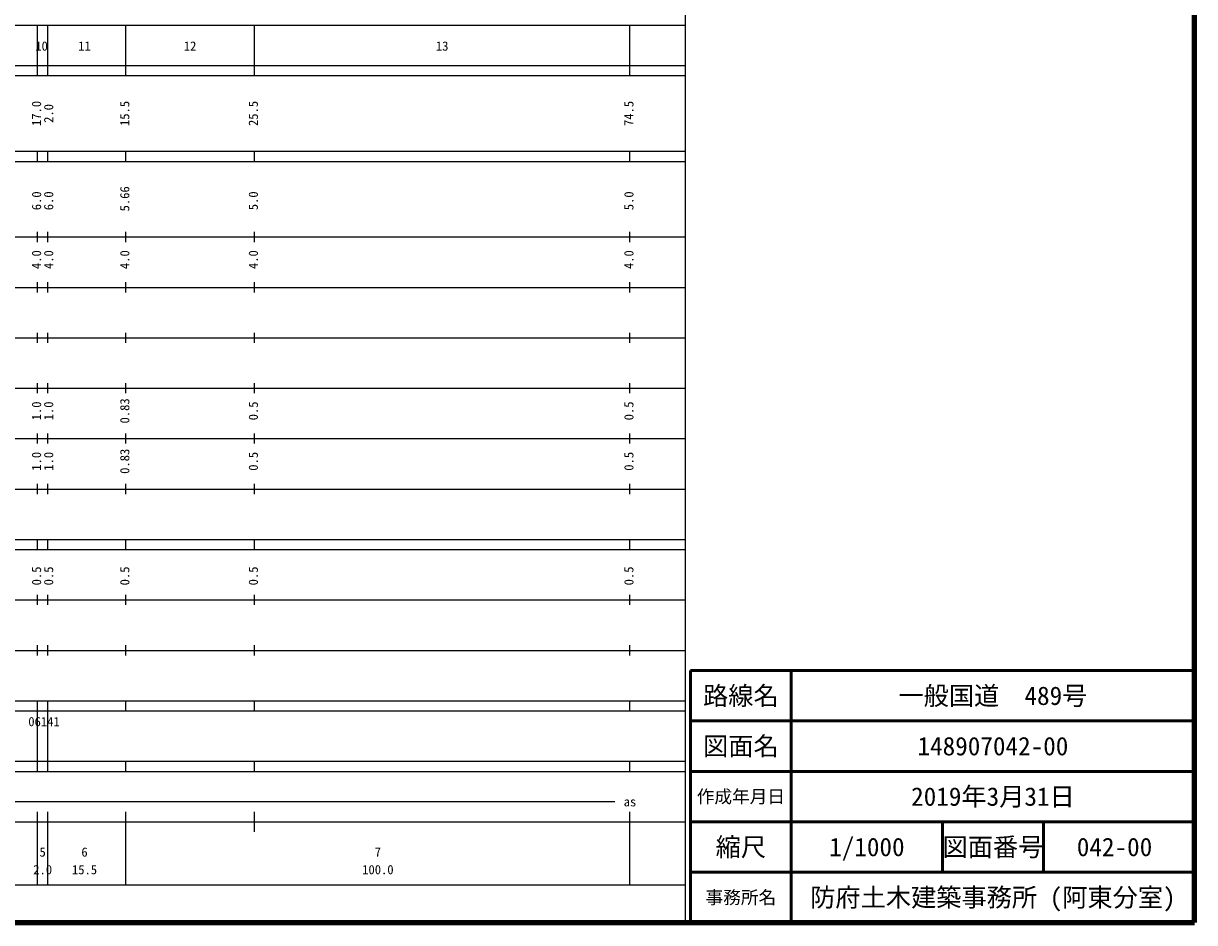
# Model space of a CAD drawing. Units: millimetres on the paper, enlarged 1000 times. Extents: x 40000 to 680000, y 20000 to 380000.
# Drawn here: x 447687 to 680000, y 20000 to 198357 of the extents above; entities that cross this region are included whole.
import ezdxf
from ezdxf.enums import TextEntityAlignment as Align

# ---------------------------------------------------------------- set-up
doc = ezdxf.new("R2010")
doc.units = ezdxf.units.MM
doc.header["$LTSCALE"] = 1000
for name, color, linetype, lineweight in [('M-TTL', 2, 'Continuous', 140), ('M-TTL-BAND', 7, 'Continuous', 25), ('M-TTL-FRAM', 2, 'Continuous', 50), ('M-TTL-LINE', 7, 'Continuous', 50)]:
    doc.layers.add(name, color=color, linetype=linetype, lineweight=lineweight)
doc.layers.add('M-TTL-TXT', color=7, linetype='Continuous')
doc.styles.add('ＭＳ ゴシック', font='')
doc.styles.get('ＭＳ ゴシック').set_extended_font_data('MS Gothic')

msp = doc.modelspace()

# ---------------------------------------------------------------- linework, layer by layer
at = {"layer": 'M-TTL'}
for p, q in [((680000, 20000), (680000, 380000)), ((40000, 20000), (680000, 20000))]:
    msp.add_line(p, q, dxfattribs=at)
at = {"layer": 'M-TTL-BAND'}
for p, q in [((579000, 20000), (579000, 370000)), ((68000, 198000), (579000, 198000)), ((450500, 188000), (450500, 198000)), ((452500, 188000), (452500, 198000)), ((468000, 188000), (468000, 198000)), ((493500, 188000), (493500, 198000)), ((568000, 188000), (568000, 198000)), ((40000, 190000), (579000, 190000)), ((40000, 188000), (579000, 188000)), ((40000, 173000), (579000, 173000)), ((450500, 171000), (450500, 173000)), ((452500, 171000), (452500, 173000)), ((468000, 171000), (468000, 173000)), ((493500, 171000), (493500, 173000)), ((568000, 171000), (568000, 173000)), ((40000, 171000), (579000, 171000)), ((40000, 156000), (579000, 156000)), ((450500, 155000), (450500, 157000)), ((452500, 155000), (452500, 157000)), ((468000, 155000), (468000, 157000)), ((493500, 155000), (493500, 157000)), ((568000, 155000), (568000, 157000)), ((450500, 145000), (450500, 147000)), ((452500, 145000), (452500, 147000)), ((468000, 145000), (468000, 147000)), ((493500, 145000), (493500, 147000)), ((568000, 145000), (568000, 147000)), ((46000, 146000), (579000, 146000)), ((52000, 136000), (579000, 136000)), ((450500, 135000), (450500, 137000)), ((452500, 135000), (452500, 137000)), ((468000, 135000), (468000, 137000)), ((493500, 135000), (493500, 137000)), ((568000, 135000), (568000, 137000)), ((46000, 126000), (579000, 126000)), ((450500, 125000), (450500, 127000)), ((452500, 125000), (452500, 127000)), ((468000, 125000), (468000, 127000)), ((493500, 125000), (493500, 127000)), ((568000, 125000), (568000, 127000)), ((450500, 115000), (450500, 117000)), ((452500, 115000), (452500, 117000)), ((468000, 115000), (468000, 117000)), ((493500, 115000), (493500, 117000)), ((568000, 115000), (568000, 117000)), ((52000, 116000), (579000, 116000)), ((450500, 105000), (450500, 107000)), ((452500, 105000), (452500, 107000)), ((468000, 105000), (468000, 107000)), ((493500, 105000), (493500, 107000)), ((568000, 105000), (568000, 107000)), ((46000, 106000), (579000, 106000)), ((40000, 96000), (579000, 96000)), ((450500, 94000), (450500, 96000)), ((452500, 94000), (452500, 96000)), ((468000, 94000), (468000, 96000)), ((493500, 94000), (493500, 96000)), ((568000, 94000), (568000, 96000)), ((40000, 94000), (579000, 94000)), ((49000, 84000), (579000, 84000)), ((450500, 83000), (450500, 85000)), ((452500, 83000), (452500, 85000)), ((468000, 83000), (468000, 85000)), ((493500, 83000), (493500, 85000)), ((568000, 83000), (568000, 85000)), ((450500, 73000), (450500, 75000)), ((452500, 73000), (452500, 75000)), ((468000, 73000), (468000, 75000)), ((493500, 73000), (493500, 75000)), ((568000, 73000), (568000, 75000)), ((40000, 74000), (579000, 74000)), ((40000, 64000), (579000, 64000)), ((450500, 62000), (450500, 64000)), ((452500, 62000), (452500, 64000)), ((468000, 62000), (468000, 64000)), ((493500, 62000), (493500, 64000)), ((568000, 62000), (568000, 64000)), ((40000, 62000), (579000, 62000)), ((450500, 52000), (450500, 62000)), ((452500, 52000), (452500, 62000)), ((40000, 52000), (579000, 52000)), ((450500, 50000), (450500, 52000)), ((452500, 50000), (452500, 52000)), ((468000, 50000), (468000, 52000)), ((493500, 50000), (493500, 52000)), ((568000, 50000), (568000, 52000)), ((40000, 50000), (579000, 50000)), ((71000, 44000), (565000, 44000)), ((450500, 27500), (450500, 42000)), ((452500, 27500), (452500, 42000)), ((468000, 27500), (468000, 42000)), ((493500, 38000), (493500, 42000)), ((568000, 27500), (568000, 42000)), ((40000, 40000), (579000, 40000)), ((68000, 27500), (579000, 27500))]:
    msp.add_line(p, q, dxfattribs=at)
at = {"layer": 'M-TTL-FRAM'}
for p, q in [((680000, 70000), (580000, 70000)), ((580000, 70000), (580000, 20000))]:
    msp.add_line(p, q, dxfattribs=at)
at = {"layer": 'M-TTL-LINE'}
for p, q in [((600000, 70000), (600000, 20000)), ((680000, 60000), (580000, 60000)), ((680000, 50000), (580000, 50000)), ((680000, 40000), (580000, 40000)), ((630000, 40000), (630000, 30000)), ((650000, 40000), (650000, 30000)), ((680000, 30000), (580000, 30000))]:
    msp.add_line(p, q, dxfattribs=at)

# ---------------------------------------------------------------- texts
at = {"layer": 'M-TTL-BAND', "style": 'ＭＳ ゴシック'}
for s, p in [('10', (451295, 192405)), ('11', (459807, 192405)), ('12', (480750, 192405)), ('13', (530750, 192405)), ('as', (568000, 42500)), ('5', (451503, 32523)), ('6', (459807, 32523)), ('7', (518000, 32523)), ('2.0', (451503, 29033)), ('15.5', (459807, 29033)), ('100.0', (518000, 29033))]:
    msp.add_text(s, height=1833, dxfattribs=at).set_placement(p, align=Align.BOTTOM_CENTER)
for s, p in [('17.0', (451747, 180500)), ('2.0', (454147, 180500)), ('15.5', (469247, 180500)), ('25.5', (494747, 180500)), ('74.5', (569247, 180500)), ('5.66', (469247, 163561)), ('6.0', (451747, 163174)), ('6.0', (454147, 163174)), ('5.0', (494747, 163174)), ('5.0', (569247, 163174)), ('4.0', (451747, 151500)), ('4.0', (454147, 151500)), ('4.0', (469247, 151500)), ('4.0', (494747, 151500)), ('4.0', (569247, 151500)), ('1.0', (451747, 121500)), ('1.0', (454147, 121500)), ('0.83', (469247, 121500)), ('0.5', (494747, 121500)), ('0.5', (569247, 121500)), ('0.83', (469247, 111500)), ('1.0', (451747, 111500)), ('1.0', (454147, 111500)), ('0.5', (494747, 111500)), ('0.5', (569247, 111500)), ('0.5', (451747, 88764)), ('0.5', (454147, 88764)), ('0.5', (469247, 88764)), ('0.5', (494747, 88764)), ('0.5', (569247, 88764))]:
    msp.add_text(s, height=1833, rotation=90, dxfattribs=at).set_placement(p, align=Align.BOTTOM_CENTER)
msp.add_text('06141', height=1833, dxfattribs=at).set_placement((448655, 58405), align=Align.BOTTOM_LEFT)
at = {"layer": 'M-TTL-TXT', "style": 'ＭＳ ゴシック'}
for s, height, p in [('路線名', 3666, (590000, 65000)), ('路線名', 3666, (590000, 65000)), ('一般国道\u3000489号', 3666, (640000, 65000)), ('図面名', 3666, (590000, 55000)), ('図面名', 3666, (590000, 55000)), ('148907042-00', 3666, (640000, 55000)), ('作成年月日', 2566, (590000, 45000)), ('作成年月日', 2566, (590000, 45000)), ('2019年3月31日', 3666, (640000, 45000)), ('縮尺', 3666, (590000, 35000)), ('縮尺', 3666, (590000, 35000)), ('図面番号', 3666, (640000, 35000)), ('図面番号', 3666, (640000, 35000)), ('1/1000', 3666, (615000, 35000)), ('042-00', 3666, (664125, 35000)), ('事務所名', 2566, (590000, 25000)), ('事務所名', 2566, (590000, 25000)), ('防府土木建築事務所 (阿東分室)', 3666, (640000, 25000))]:
    msp.add_text(s, height=height, dxfattribs=at).set_placement(p, align=Align.MIDDLE_CENTER)

doc.saveas('drawing.dxf')
